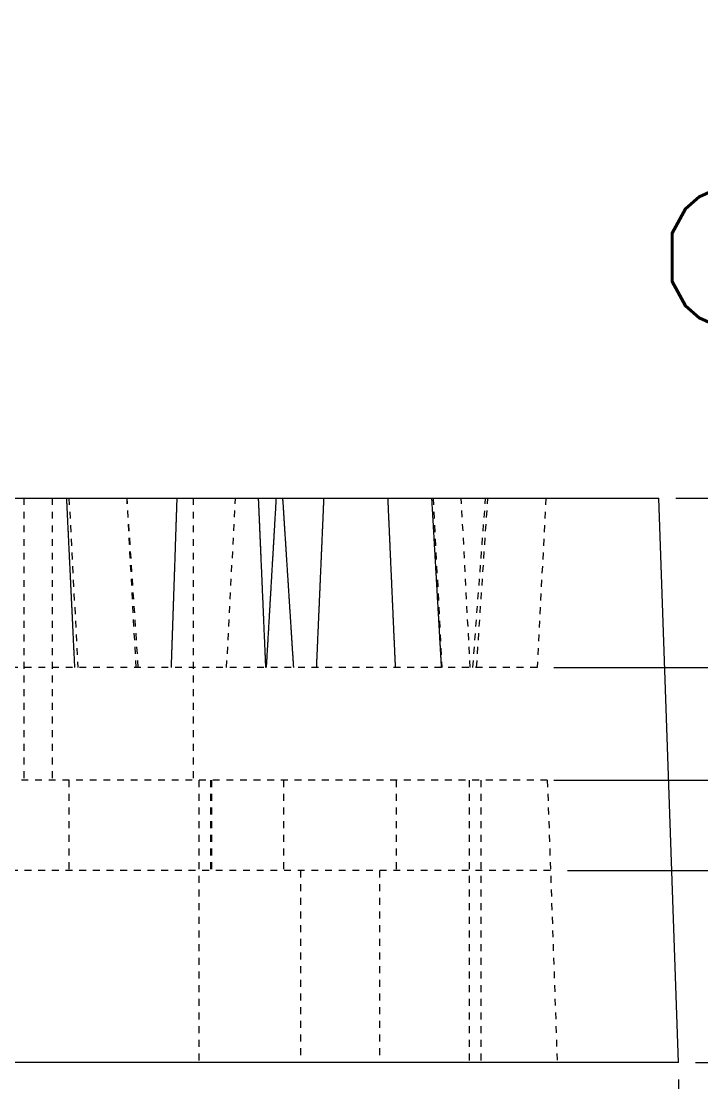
# Model space of a CAD drawing. Extents: x -268 to 907, y 393 to 1224.
# Drawn here: x 50 to 62.05, y 1044.27 to 1063.08 of the extents above; entities that cross this region are included whole.
import ezdxf

# ---------------------------------------------------------------- set-up
doc = ezdxf.new("R2010")
doc.units = 0
doc.header["$LTSCALE"] = 1.21
doc.header["$MEASUREMENT"] = 0
doc.linetypes.add('HIDDEN', pattern=[0.2, 0.1, -0.1])
doc.layers.get('0').update_dxf_attribs({"linetype": 'CONTINUOUS'})
doc.layers.get('DEFPOINTS').update_dxf_attribs({"linetype": 'CONTINUOUS'})
doc.layers.add('DEFAULT_2', color=8, linetype='HIDDEN')
doc.layers.add('DIM', color=82, linetype='CONTINUOUS')
doc.styles.get("Standard").update_dxf_attribs({"font": 'txt', "bigfont": 'gbcbig.shx'})
doc.styles.add('TXT', font='txt.shx', dxfattribs={"bigfont": 'gbcbig.shx'})
doc.dimstyles.get("Standard").update_dxf_attribs({"dimtxt": 0.18, "dimasz": 0.18, "dimexe": 0.18, "dimexo": 0.0625, "dimgap": 0.09, "dimtad": 0, "dimtih": 1, "dimtoh": 1, "dimdec": 4, "dimzin": 0, "dimdsep": 46, "dimtxsty": 'Standard', "dimcen": 0.09, "dimadec": 0, "dimazin": 0, "dimtfac": 1, "dimtdec": 4, "dimtofl": 0, "dimtmove": 0, "dimatfit": 3, "dimfxl": 0, "dimtolj": 1, "dimtzin": 0, "dimarcsym": 0})

# ---------------------------------------------------------------- blocks, each defined once
blk = doc.blocks.new('_CLOSEDBLANK')
at = {"color": 0, "linetype": 'ByBlock'}
for p, q in [((-1, 0.1667), (0, 0)), ((-1, 0.1667), (-1, -0.1667)), ((0, 0), (-1, -0.1667))]:
    blk.add_line(p, q, dxfattribs=at)
blk = doc.blocks.new('*U4')
at = {"layer": 'DIM', "color": 0, "style": 'TXT'}
blk.add_text('191.7', height=5, dxfattribs=at).set_placement((-7248.312, 5775.16))
blk = doc.blocks.new('*D3')
at = {"layer": 'DEFPOINTS', "color": 0}
for p in [(-7337.187, 5790.932), (-7145.488, 5790.932), (-7145.488, 5777.66)]:
    blk.add_point(p, dxfattribs=at)
at = {"layer": 'DIM', "color": 3}
for p, q in [((-7337.187, 5790.632), (-7337.187, 5777.36)), ((-7145.488, 5790.632), (-7145.488, 5777.36)), ((-7335.187, 5777.66), (-7248.972, 5777.66)), ((-7147.488, 5777.66), (-7230.985, 5777.66))]:
    blk.add_line(p, q, dxfattribs=at)
at = {"layer": 'DIM', "color": 0}
blk.add_blockref('*U4', (0, 0), dxfattribs=at)
at = {"layer": 'DIM', "color": 3, "xscale": 2, "yscale": 2, "zscale": 2, "rotation": 180}
blk.add_blockref('_CLOSEDBLANK', (-7337.187, 5777.66), dxfattribs=at)
at = {"layer": 'DIM', "color": 3, "xscale": 2, "yscale": 2, "zscale": 2}
blk.add_blockref('_CLOSEDBLANK', (-7145.488, 5777.66), dxfattribs=at)
blk = doc.blocks.new('*U8')
at = {"layer": 'DIM', "color": 0, "style": 'TXT'}
blk.add_text('3.4', height=5, rotation=90, dxfattribs=at).set_placement((-7137.282, 5776.272))
blk = doc.blocks.new('*D7')
at = {"layer": 'DEFPOINTS', "color": 0}
for p in [(-7147.757, 5794.332), (-7145.488, 5790.932), (-7139.782, 5790.932)]:
    blk.add_point(p, dxfattribs=at)
at = {"layer": 'DIM', "color": 3}
for p, q in [((-7139.782, 5796.332), (-7139.782, 5798.332)), ((-7147.457, 5794.332), (-7139.482, 5794.332)), ((-7145.188, 5790.932), (-7139.482, 5790.932)), ((-7139.782, 5788.932), (-7139.782, 5786.932))]:
    blk.add_line(p, q, dxfattribs=at)
at = {"layer": 'DIM', "color": 3, "xscale": 2, "yscale": 2, "zscale": 2}
for p, rotation in [((-7139.782, 5794.332), 270), ((-7139.782, 5790.932), 90)]:
    blk.add_blockref('_CLOSEDBLANK', p, dxfattribs=dict(at, rotation=rotation))
at = {"layer": 'DIM', "color": 0}
blk.add_blockref('*U8', (0, 0), dxfattribs=at)
blk = doc.blocks.new('*U10')
at = {"layer": 'DIM', "color": 0, "style": 'TXT'}
blk.add_text('5', height=5, rotation=90, dxfattribs=at).set_placement((-7129.554, 5779.946))
blk = doc.blocks.new('*D9')
at = {"layer": 'DEFPOINTS', "color": 0}
for p in [(-7147.813, 5795.932), (-7145.488, 5790.932), (-7132.054, 5790.932)]:
    blk.add_point(p, dxfattribs=at)
at = {"layer": 'DIM', "color": 3}
for p, q in [((-7132.054, 5797.932), (-7132.054, 5799.932)), ((-7147.513, 5795.932), (-7131.754, 5795.932)), ((-7145.188, 5790.932), (-7131.754, 5790.932)), ((-7132.054, 5788.932), (-7132.054, 5783.939))]:
    blk.add_line(p, q, dxfattribs=at)
at = {"layer": 'DIM', "color": 3, "xscale": 2, "yscale": 2, "zscale": 2}
for p, rotation in [((-7132.054, 5795.932), 270), ((-7132.054, 5790.932), 90)]:
    blk.add_blockref('_CLOSEDBLANK', p, dxfattribs=dict(at, rotation=rotation))
at = {"layer": 'DIM', "color": 0}
blk.add_blockref('*U10', (0, 0), dxfattribs=at)
blk = doc.blocks.new('*U12')
at = {"layer": 'DIM', "color": 0, "style": 'TXT'}
blk.add_text('2', height=5, rotation=90, dxfattribs=at).set_placement((-7140.601, 5803.052))
blk = doc.blocks.new('*D11')
at = {"layer": 'DEFPOINTS', "color": 0}
for p in [(-7147.995, 5797.932), (-7147.995, 5795.932), (-7143.101, 5795.932)]:
    blk.add_point(p, dxfattribs=at)
at = {"layer": 'DIM', "color": 3}
for p, q in [((-7143.101, 5799.932), (-7143.101, 5802.392)), ((-7147.695, 5797.932), (-7142.801, 5797.932)), ((-7147.695, 5795.932), (-7142.801, 5795.932)), ((-7143.101, 5793.932), (-7143.101, 5791.932))]:
    blk.add_line(p, q, dxfattribs=at)
at = {"layer": 'DIM', "color": 0}
blk.add_blockref('*U12', (0, 0), dxfattribs=at)
at = {"layer": 'DIM', "color": 3, "xscale": 2, "yscale": 2, "zscale": 2}
for p, rotation in [((-7143.101, 5797.932), 270), ((-7143.101, 5795.932), 90)]:
    blk.add_blockref('_CLOSEDBLANK', p, dxfattribs=dict(at, rotation=rotation))
blk = doc.blocks.new('*U14')
at = {"layer": 'DIM', "color": 0, "style": 'TXT'}
blk.add_text('3', height=5, rotation=90, dxfattribs=at).set_placement((-7131.563, 5805.592))
blk = doc.blocks.new('*D13')
at = {"layer": 'DEFPOINTS', "color": 0}
for p in [(-7145.837, 5800.932), (-7147.995, 5797.932), (-7134.063, 5797.932)]:
    blk.add_point(p, dxfattribs=at)
at = {"layer": 'DIM', "color": 3}
for p, q in [((-7134.063, 5802.932), (-7134.063, 5804.932)), ((-7145.537, 5800.932), (-7133.763, 5800.932)), ((-7147.695, 5797.932), (-7133.763, 5797.932)), ((-7134.063, 5795.932), (-7134.063, 5793.932))]:
    blk.add_line(p, q, dxfattribs=at)
at = {"layer": 'DIM', "color": 0}
blk.add_blockref('*U14', (0, 0), dxfattribs=at)
at = {"layer": 'DIM', "color": 3, "xscale": 2, "yscale": 2, "zscale": 2}
for p, rotation in [((-7134.063, 5800.932), 270), ((-7134.063, 5797.932), 90)]:
    blk.add_blockref('_CLOSEDBLANK', p, dxfattribs=dict(at, rotation=rotation))

msp = doc.modelspace()

# ---------------------------------------------------------------- linework, layer by layer
at = {"color": 7, "linetype": 'Continuous'}
for p, q in [((-129.70826, 1054.63089), (61.29199, 1054.63089)), ((61.64119, 1044.63105), (61.29199, 1054.63089)), ((61.64119, 1044.63105), (-130.05746, 1044.63105))]:
    msp.add_line(p, q, dxfattribs=at)
at = {"layer": 'DEFAULT_2', "color": 8, "linetype": 'HIDDEN'}
for p, q in [((50.04187, 1054.63089), (50.04187, 1049.63092)), ((50.54187, 1054.63089), (50.54187, 1049.63092)), ((50.84119, 1054.63089), (50.99842, 1051.63089)), ((52.06963, 1051.63089), (51.86993, 1054.63089)), ((52.03167, 1051.63089), (51.86993, 1054.63089)), ((53.04187, 1054.63089), (53.04187, 1049.63092)), ((53.63464, 1051.63089), (53.79187, 1054.63089)), ((57.29187, 1054.63089), (57.44909, 1051.63089)), ((57.94909, 1051.63089), (57.79187, 1054.63089)), ((57.99683, 1051.63089), (58.2236, 1054.63089)), ((58.06301, 1051.63089), (58.26271, 1054.63089)), ((59.29144, 1054.63089), (59.13422, 1051.63089)), ((59.13422, 1051.63089), (38.97375, 1051.63089)), ((59.31653, 1049.63092), (38.64119, 1049.63092)), ((50.84119, 1049.63092), (50.84119, 1048.03089)), ((53.14119, 1049.63092), (53.14119, 1044.63105)), ((53.3499, 1049.63092), (53.3499, 1048.03089)), ((53.3653, 1049.63092), (53.3653, 1048.03089)), ((54.64119, 1049.63092), (54.64119, 1048.03089)), ((56.64119, 1049.63092), (56.64119, 1048.03089)), ((57.93248, 1049.63092), (57.93244, 1044.63105)), ((58.14119, 1049.63092), (58.14119, 1044.63105)), ((59.31653, 1049.63092), (59.49113, 1044.63105)), ((59.37241, 1048.03089), (-127.78867, 1048.03089)), ((54.94119, 1048.03089), (54.94119, 1044.63105)), ((56.34118, 1048.03089), (56.34118, 1044.63105))]:
    msp.add_line(p, q, dxfattribs=at)
at = {"layer": 'DEFAULT_2', "color": 8}
for points in [[(50.9454, 1051.63, 0), (50.9447, 1051.65, 0), (50.9439, 1051.66, 0), (50.9432, 1051.68, 0), (50.9424, 1051.69, 0), (50.9417, 1051.71, 0), (50.9409, 1051.73, 0), (50.9402, 1051.74, 0), (50.9394, 1051.76, 0), (50.9387, 1051.77, 0), (50.9379, 1051.79, 0), (50.9372, 1051.8, 0), (50.9364, 1051.82, 0), (50.9357, 1051.84, 0), (50.9349, 1051.85, 0), (50.9342, 1051.87, 0), (50.9334, 1051.88, 0), (50.9327, 1051.9, 0), (50.9319, 1051.91, 0), (50.9312, 1051.93, 0), (50.9304, 1051.95, 0), (50.9297, 1051.96, 0), (50.9289, 1051.98, 0), (50.9282, 1051.99, 0), (50.9274, 1052.01, 0), (50.9267, 1052.02, 0), (50.9259, 1052.04, 0), (50.9252, 1052.05, 0), (50.9244, 1052.07, 0), (50.9237, 1052.09, 0), (50.9229, 1052.1, 0), (50.9222, 1052.12, 0), (50.9214, 1052.13, 0), (50.9207, 1052.15, 0), (50.9199, 1052.16, 0), (50.9192, 1052.18, 0), (50.9184, 1052.2, 0), (50.9177, 1052.21, 0), (50.9169, 1052.23, 0), (50.9162, 1052.24, 0), (50.9154, 1052.26, 0), (50.9147, 1052.27, 0), (50.9139, 1052.29, 0), (50.9132, 1052.31, 0), (50.9124, 1052.32, 0), (50.9116, 1052.34, 0), (50.9109, 1052.35, 0), (50.9101, 1052.37, 0), (50.9094, 1052.38, 0), (50.9086, 1052.4, 0), (50.9079, 1052.42, 0), (50.9071, 1052.43, 0), (50.9064, 1052.45, 0), (50.9056, 1052.46, 0), (50.9049, 1052.48, 0), (50.9041, 1052.49, 0), (50.9034, 1052.51, 0), (50.9026, 1052.53, 0), (50.9019, 1052.54, 0), (50.9011, 1052.56, 0), (50.9004, 1052.57, 0), (50.8996, 1052.59, 0), (50.8989, 1052.6, 0), (50.8981, 1052.62, 0), (50.8974, 1052.64, 0), (50.8966, 1052.65, 0), (50.8959, 1052.67, 0), (50.8951, 1052.68, 0), (50.8944, 1052.7, 0), (50.8936, 1052.71, 0), (50.8928, 1052.73, 0), (50.8921, 1052.75, 0), (50.8913, 1052.76, 0), (50.8906, 1052.78, 0), (50.8898, 1052.79, 0), (50.8891, 1052.81, 0), (50.8883, 1052.82, 0), (50.8876, 1052.84, 0), (50.8868, 1052.86, 0), (50.8861, 1052.87, 0), (50.8853, 1052.89, 0), (50.8846, 1052.9, 0), (50.8838, 1052.92, 0), (50.8831, 1052.93, 0), (50.8823, 1052.95, 0), (50.8816, 1052.97, 0), (50.8808, 1052.98, 0), (50.88, 1053, 0), (50.8793, 1053.01, 0), (50.8785, 1053.03, 0), (50.8778, 1053.04, 0), (50.877, 1053.06, 0), (50.8763, 1053.08, 0), (50.8755, 1053.09, 0), (50.8748, 1053.11, 0), (50.874, 1053.12, 0), (50.8733, 1053.14, 0), (50.8725, 1053.15, 0), (50.8717, 1053.17, 0), (50.871, 1053.19, 0), (50.8702, 1053.2, 0), (50.8695, 1053.22, 0), (50.8687, 1053.23, 0), (50.868, 1053.25, 0), (50.8672, 1053.26, 0), (50.8665, 1053.28, 0), (50.8657, 1053.3, 0), (50.865, 1053.31, 0), (50.8642, 1053.33, 0), (50.8634, 1053.34, 0), (50.8627, 1053.36, 0), (50.8619, 1053.37, 0), (50.8612, 1053.39, 0), (50.8604, 1053.41, 0), (50.8597, 1053.42, 0), (50.8589, 1053.44, 0), (50.8582, 1053.45, 0), (50.8574, 1053.47, 0), (50.8567, 1053.48, 0), (50.8559, 1053.5, 0), (50.8551, 1053.52, 0), (50.8544, 1053.53, 0), (50.8536, 1053.55, 0), (50.8529, 1053.56, 0), (50.8521, 1053.58, 0), (50.8514, 1053.59, 0), (50.8506, 1053.61, 0), (50.8499, 1053.63, 0), (50.8491, 1053.64, 0), (50.8483, 1053.66, 0), (50.8476, 1053.67, 0), (50.8468, 1053.69, 0), (50.8461, 1053.7, 0), (50.8453, 1053.72, 0), (50.8446, 1053.74, 0), (50.8438, 1053.75, 0), (50.843, 1053.77, 0), (50.8423, 1053.78, 0), (50.8415, 1053.8, 0), (50.8408, 1053.81, 0), (50.84, 1053.83, 0), (50.8393, 1053.85, 0), (50.8385, 1053.86, 0), (50.8377, 1053.88, 0), (50.837, 1053.89, 0), (50.8362, 1053.91, 0), (50.8355, 1053.92, 0), (50.8347, 1053.94, 0), (50.834, 1053.96, 0), (50.8332, 1053.97, 0), (50.8325, 1053.99, 0), (50.8317, 1054, 0), (50.8309, 1054.02, 0), (50.8302, 1054.03, 0), (50.8294, 1054.05, 0), (50.8287, 1054.07, 0), (50.8279, 1054.08, 0), (50.8272, 1054.1, 0), (50.8264, 1054.11, 0), (50.8256, 1054.13, 0), (50.8249, 1054.14, 0), (50.8241, 1054.16, 0), (50.8234, 1054.18, 0), (50.8226, 1054.19, 0), (50.8219, 1054.21, 0), (50.8211, 1054.22, 0), (50.8203, 1054.24, 0), (50.8196, 1054.25, 0), (50.8188, 1054.27, 0), (50.8181, 1054.29, 0), (50.8173, 1054.3, 0), (50.8165, 1054.32, 0), (50.8158, 1054.33, 0), (50.815, 1054.35, 0), (50.8143, 1054.36, 0), (50.8135, 1054.38, 0), (50.8128, 1054.4, 0), (50.812, 1054.41, 0), (50.8112, 1054.43, 0), (50.8105, 1054.44, 0), (50.8097, 1054.46, 0), (50.809, 1054.47, 0), (50.8082, 1054.49, 0), (50.8075, 1054.51, 0), (50.8067, 1054.52, 0), (50.8059, 1054.54, 0), (50.8052, 1054.55, 0), (50.8044, 1054.57, 0), (50.8037, 1054.58, 0), (50.8029, 1054.6, 0), (50.8022, 1054.62, 0), (50.8014, 1054.63, 0)], [(52.7523, 1054.63, 0), (52.7518, 1054.62, 0), (52.7513, 1054.6, 0), (52.7507, 1054.58, 0), (52.7502, 1054.57, 0), (52.7497, 1054.55, 0), (52.7492, 1054.54, 0), (52.7486, 1054.52, 0), (52.7481, 1054.51, 0), (52.7476, 1054.49, 0), (52.747, 1054.47, 0), (52.7465, 1054.46, 0), (52.746, 1054.44, 0), (52.7454, 1054.43, 0), (52.7449, 1054.41, 0), (52.7444, 1054.4, 0), (52.7438, 1054.38, 0), (52.7433, 1054.36, 0), (52.7428, 1054.35, 0), (52.7422, 1054.33, 0), (52.7417, 1054.32, 0), (52.7412, 1054.3, 0), (52.7407, 1054.29, 0), (52.7401, 1054.27, 0), (52.7396, 1054.25, 0), (52.7391, 1054.24, 0), (52.7385, 1054.22, 0), (52.738, 1054.21, 0), (52.7375, 1054.19, 0), (52.7369, 1054.18, 0), (52.7364, 1054.16, 0), (52.7359, 1054.14, 0), (52.7353, 1054.13, 0), (52.7348, 1054.11, 0), (52.7343, 1054.1, 0), (52.7337, 1054.08, 0), (52.7332, 1054.07, 0), (52.7327, 1054.05, 0), (52.7321, 1054.03, 0), (52.7316, 1054.02, 0), (52.7311, 1054, 0), (52.7306, 1053.99, 0), (52.73, 1053.97, 0), (52.7295, 1053.96, 0), (52.729, 1053.94, 0), (52.7284, 1053.92, 0), (52.7279, 1053.91, 0), (52.7274, 1053.89, 0), (52.7268, 1053.88, 0), (52.7263, 1053.86, 0), (52.7258, 1053.85, 0), (52.7252, 1053.83, 0), (52.7247, 1053.81, 0), (52.7242, 1053.8, 0), (52.7236, 1053.78, 0), (52.7231, 1053.77, 0), (52.7226, 1053.75, 0), (52.722, 1053.74, 0), (52.7215, 1053.72, 0), (52.721, 1053.7, 0), (52.7204, 1053.69, 0), (52.7199, 1053.67, 0), (52.7194, 1053.66, 0), (52.7188, 1053.64, 0), (52.7183, 1053.63, 0), (52.7178, 1053.61, 0), (52.7173, 1053.59, 0), (52.7167, 1053.58, 0), (52.7162, 1053.56, 0), (52.7157, 1053.55, 0), (52.7151, 1053.53, 0), (52.7146, 1053.52, 0), (52.7141, 1053.5, 0), (52.7135, 1053.48, 0), (52.713, 1053.47, 0), (52.7125, 1053.45, 0), (52.7119, 1053.44, 0), (52.7114, 1053.42, 0), (52.7109, 1053.41, 0), (52.7103, 1053.39, 0), (52.7098, 1053.37, 0), (52.7093, 1053.36, 0), (52.7087, 1053.34, 0), (52.7082, 1053.33, 0), (52.7077, 1053.31, 0), (52.7071, 1053.3, 0), (52.7066, 1053.28, 0), (52.7061, 1053.26, 0), (52.7055, 1053.25, 0), (52.705, 1053.23, 0), (52.7045, 1053.22, 0), (52.7039, 1053.2, 0), (52.7034, 1053.19, 0), (52.7029, 1053.17, 0), (52.7023, 1053.15, 0), (52.7018, 1053.14, 0), (52.7013, 1053.12, 0), (52.7007, 1053.11, 0), (52.7002, 1053.09, 0), (52.6997, 1053.08, 0), (52.6991, 1053.06, 0), (52.6986, 1053.04, 0), (52.6981, 1053.03, 0), (52.6975, 1053.01, 0), (52.697, 1053, 0), (52.6965, 1052.98, 0), (52.6959, 1052.97, 0), (52.6954, 1052.95, 0), (52.6949, 1052.93, 0), (52.6943, 1052.92, 0), (52.6938, 1052.9, 0), (52.6933, 1052.89, 0), (52.6927, 1052.87, 0), (52.6922, 1052.86, 0), (52.6917, 1052.84, 0), (52.6911, 1052.82, 0), (52.6906, 1052.81, 0), (52.6901, 1052.79, 0), (52.6895, 1052.78, 0), (52.689, 1052.76, 0), (52.6884, 1052.75, 0), (52.6879, 1052.73, 0), (52.6874, 1052.71, 0), (52.6868, 1052.7, 0), (52.6863, 1052.68, 0), (52.6858, 1052.67, 0), (52.6852, 1052.65, 0), (52.6847, 1052.64, 0), (52.6842, 1052.62, 0), (52.6836, 1052.6, 0), (52.6831, 1052.59, 0), (52.6826, 1052.57, 0), (52.682, 1052.56, 0), (52.6815, 1052.54, 0), (52.681, 1052.53, 0), (52.6804, 1052.51, 0), (52.6799, 1052.49, 0), (52.6794, 1052.48, 0), (52.6788, 1052.46, 0), (52.6783, 1052.45, 0), (52.6778, 1052.43, 0), (52.6772, 1052.42, 0), (52.6767, 1052.4, 0), (52.6761, 1052.38, 0), (52.6756, 1052.37, 0), (52.6751, 1052.35, 0), (52.6745, 1052.34, 0), (52.674, 1052.32, 0), (52.6735, 1052.31, 0), (52.6729, 1052.29, 0), (52.6724, 1052.27, 0), (52.6719, 1052.26, 0), (52.6713, 1052.24, 0), (52.6708, 1052.23, 0), (52.6703, 1052.21, 0), (52.6697, 1052.2, 0), (52.6692, 1052.18, 0), (52.6687, 1052.16, 0), (52.6681, 1052.15, 0), (52.6676, 1052.13, 0), (52.667, 1052.12, 0), (52.6665, 1052.1, 0), (52.666, 1052.09, 0), (52.6654, 1052.07, 0), (52.6649, 1052.05, 0), (52.6644, 1052.04, 0), (52.6638, 1052.02, 0), (52.6633, 1052.01, 0), (52.6628, 1051.99, 0), (52.6622, 1051.98, 0), (52.6617, 1051.96, 0), (52.6612, 1051.95, 0), (52.6606, 1051.93, 0), (52.6601, 1051.91, 0), (52.6596, 1051.9, 0), (52.659, 1051.88, 0), (52.6585, 1051.87, 0), (52.6579, 1051.85, 0), (52.6574, 1051.84, 0), (52.6569, 1051.82, 0), (52.6563, 1051.8, 0), (52.6558, 1051.79, 0), (52.6553, 1051.77, 0), (52.6547, 1051.76, 0), (52.6542, 1051.74, 0), (52.6537, 1051.73, 0), (52.6531, 1051.71, 0), (52.6526, 1051.69, 0), (52.6521, 1051.68, 0), (52.6515, 1051.66, 0), (52.651, 1051.65, 0), (52.6504, 1051.63, 0)], [(54.2435, 1053.63, 0), (54.2432, 1053.64, 0), (54.2429, 1053.65, 0), (54.2425, 1053.66, 0), (54.2422, 1053.66, 0), (54.2418, 1053.67, 0), (54.2415, 1053.68, 0), (54.2411, 1053.69, 0), (54.2408, 1053.7, 0), (54.2405, 1053.7, 0), (54.2401, 1053.71, 0), (54.2398, 1053.72, 0), (54.2394, 1053.73, 0), (54.2391, 1053.74, 0), (54.2388, 1053.74, 0), (54.2384, 1053.75, 0), (54.2381, 1053.76, 0), (54.2377, 1053.77, 0), (54.2374, 1053.77, 0), (54.2371, 1053.78, 0), (54.2367, 1053.79, 0), (54.2364, 1053.8, 0), (54.236, 1053.81, 0), (54.2357, 1053.81, 0), (54.2353, 1053.82, 0), (54.235, 1053.83, 0), (54.2347, 1053.84, 0), (54.2343, 1053.85, 0), (54.234, 1053.85, 0), (54.2336, 1053.86, 0), (54.2333, 1053.87, 0), (54.233, 1053.88, 0), (54.2326, 1053.88, 0), (54.2323, 1053.89, 0), (54.2319, 1053.9, 0), (54.2316, 1053.91, 0), (54.2312, 1053.92, 0), (54.2309, 1053.92, 0), (54.2306, 1053.93, 0), (54.2302, 1053.94, 0), (54.2299, 1053.95, 0), (54.2295, 1053.96, 0), (54.2292, 1053.96, 0), (54.2289, 1053.97, 0), (54.2285, 1053.98, 0), (54.2282, 1053.99, 0), (54.2278, 1053.99, 0), (54.2275, 1054, 0), (54.2272, 1054.01, 0), (54.2268, 1054.02, 0), (54.2265, 1054.03, 0), (54.2261, 1054.03, 0), (54.2258, 1054.04, 0), (54.2254, 1054.05, 0), (54.2251, 1054.06, 0), (54.2248, 1054.07, 0), (54.2244, 1054.07, 0), (54.2241, 1054.08, 0), (54.2237, 1054.09, 0), (54.2234, 1054.1, 0), (54.2231, 1054.1, 0), (54.2227, 1054.11, 0), (54.2224, 1054.12, 0), (54.222, 1054.13, 0), (54.2217, 1054.14, 0), (54.2214, 1054.14, 0), (54.221, 1054.15, 0), (54.2207, 1054.16, 0), (54.2203, 1054.17, 0), (54.22, 1054.18, 0), (54.2196, 1054.18, 0), (54.2193, 1054.19, 0), (54.219, 1054.2, 0), (54.2186, 1054.21, 0), (54.2183, 1054.21, 0), (54.2179, 1054.22, 0), (54.2176, 1054.23, 0), (54.2173, 1054.24, 0), (54.2169, 1054.25, 0), (54.2166, 1054.25, 0), (54.2162, 1054.26, 0), (54.2159, 1054.27, 0), (54.2156, 1054.28, 0), (54.2152, 1054.29, 0), (54.2149, 1054.29, 0), (54.2145, 1054.3, 0), (54.2142, 1054.31, 0), (54.2138, 1054.32, 0), (54.2135, 1054.32, 0), (54.2132, 1054.33, 0), (54.2128, 1054.34, 0), (54.2125, 1054.35, 0), (54.2121, 1054.36, 0), (54.2118, 1054.36, 0), (54.2115, 1054.37, 0), (54.2111, 1054.38, 0), (54.2108, 1054.39, 0), (54.2104, 1054.4, 0), (54.2101, 1054.4, 0), (54.2097, 1054.41, 0), (54.2094, 1054.42, 0), (54.2091, 1054.43, 0), (54.2087, 1054.43, 0), (54.2084, 1054.44, 0), (54.208, 1054.45, 0), (54.2077, 1054.46, 0), (54.2074, 1054.47, 0), (54.207, 1054.47, 0), (54.2067, 1054.48, 0), (54.2063, 1054.49, 0), (54.206, 1054.5, 0), (54.2057, 1054.51, 0), (54.2053, 1054.51, 0), (54.205, 1054.52, 0), (54.2046, 1054.53, 0), (54.2043, 1054.54, 0), (54.2039, 1054.54, 0), (54.2036, 1054.55, 0), (54.2033, 1054.56, 0), (54.2029, 1054.57, 0), (54.2026, 1054.58, 0), (54.2022, 1054.58, 0), (54.2019, 1054.59, 0), (54.2016, 1054.6, 0), (54.2012, 1054.61, 0), (54.2009, 1054.62, 0), (54.2005, 1054.62, 0), (54.2002, 1054.63, 0)], [(54.3295, 1051.63, 0), (54.3288, 1051.65, 0), (54.3281, 1051.66, 0), (54.3275, 1051.68, 0), (54.3268, 1051.69, 0), (54.3261, 1051.71, 0), (54.3254, 1051.73, 0), (54.3248, 1051.74, 0), (54.3241, 1051.76, 0), (54.3234, 1051.77, 0), (54.3228, 1051.79, 0), (54.3221, 1051.8, 0), (54.3214, 1051.82, 0), (54.3207, 1051.84, 0), (54.3201, 1051.85, 0), (54.3194, 1051.87, 0), (54.3187, 1051.88, 0), (54.3181, 1051.9, 0), (54.3174, 1051.91, 0), (54.3167, 1051.93, 0), (54.3161, 1051.95, 0), (54.3154, 1051.96, 0), (54.3147, 1051.98, 0), (54.314, 1051.99, 0), (54.3134, 1052.01, 0), (54.3127, 1052.02, 0), (54.312, 1052.04, 0), (54.3114, 1052.05, 0), (54.3107, 1052.07, 0), (54.31, 1052.09, 0), (54.3093, 1052.1, 0), (54.3087, 1052.12, 0), (54.308, 1052.13, 0), (54.3073, 1052.15, 0), (54.3067, 1052.16, 0), (54.306, 1052.18, 0), (54.3053, 1052.2, 0), (54.3046, 1052.21, 0), (54.304, 1052.23, 0), (54.3033, 1052.24, 0), (54.3026, 1052.26, 0), (54.302, 1052.27, 0), (54.3013, 1052.29, 0), (54.3006, 1052.31, 0), (54.2999, 1052.32, 0), (54.2993, 1052.34, 0), (54.2986, 1052.35, 0), (54.2979, 1052.37, 0), (54.2973, 1052.38, 0), (54.2966, 1052.4, 0), (54.2959, 1052.42, 0), (54.2952, 1052.43, 0), (54.2946, 1052.45, 0), (54.2939, 1052.46, 0), (54.2932, 1052.48, 0), (54.2925, 1052.49, 0), (54.2919, 1052.51, 0), (54.2912, 1052.53, 0), (54.2905, 1052.54, 0), (54.2899, 1052.56, 0), (54.2892, 1052.57, 0), (54.2885, 1052.59, 0), (54.2878, 1052.6, 0), (54.2872, 1052.62, 0), (54.2865, 1052.64, 0), (54.2858, 1052.65, 0), (54.2851, 1052.67, 0), (54.2845, 1052.68, 0), (54.2838, 1052.7, 0), (54.2831, 1052.71, 0), (54.2824, 1052.73, 0), (54.2818, 1052.75, 0), (54.2811, 1052.76, 0), (54.2804, 1052.78, 0), (54.2797, 1052.79, 0), (54.2791, 1052.81, 0), (54.2784, 1052.82, 0), (54.2777, 1052.84, 0), (54.277, 1052.86, 0), (54.2764, 1052.87, 0), (54.2757, 1052.89, 0), (54.275, 1052.9, 0), (54.2743, 1052.92, 0), (54.2737, 1052.93, 0), (54.273, 1052.95, 0), (54.2723, 1052.97, 0), (54.2716, 1052.98, 0), (54.271, 1053, 0), (54.2703, 1053.01, 0), (54.2696, 1053.03, 0), (54.2689, 1053.04, 0), (54.2683, 1053.06, 0), (54.2676, 1053.08, 0), (54.2669, 1053.09, 0), (54.2662, 1053.11, 0), (54.2656, 1053.12, 0), (54.2649, 1053.14, 0), (54.2642, 1053.15, 0), (54.2635, 1053.17, 0), (54.2629, 1053.19, 0), (54.2622, 1053.2, 0), (54.2615, 1053.22, 0), (54.2608, 1053.23, 0), (54.2601, 1053.25, 0), (54.2595, 1053.26, 0), (54.2588, 1053.28, 0), (54.2581, 1053.3, 0), (54.2574, 1053.31, 0), (54.2568, 1053.33, 0), (54.2561, 1053.34, 0), (54.2554, 1053.36, 0), (54.2547, 1053.37, 0), (54.254, 1053.39, 0), (54.2534, 1053.41, 0), (54.2527, 1053.42, 0), (54.252, 1053.44, 0), (54.2513, 1053.45, 0), (54.2506, 1053.47, 0), (54.25, 1053.48, 0), (54.2493, 1053.5, 0), (54.2486, 1053.52, 0), (54.2479, 1053.53, 0), (54.2472, 1053.55, 0), (54.2466, 1053.56, 0), (54.2459, 1053.58, 0), (54.2452, 1053.59, 0), (54.2445, 1053.61, 0), (54.2439, 1053.63, 0), (54.2432, 1053.64, 0), (54.2425, 1053.66, 0), (54.2418, 1053.67, 0), (54.2411, 1053.69, 0), (54.2405, 1053.7, 0), (54.2398, 1053.72, 0), (54.2391, 1053.74, 0), (54.2384, 1053.75, 0), (54.2377, 1053.77, 0), (54.237, 1053.78, 0), (54.2364, 1053.8, 0), (54.2357, 1053.81, 0), (54.235, 1053.83, 0), (54.2343, 1053.85, 0), (54.2336, 1053.86, 0), (54.233, 1053.88, 0), (54.2323, 1053.89, 0), (54.2316, 1053.91, 0), (54.2309, 1053.92, 0), (54.2302, 1053.94, 0), (54.2296, 1053.96, 0), (54.2289, 1053.97, 0), (54.2282, 1053.99, 0), (54.2275, 1054, 0), (54.2268, 1054.02, 0), (54.2261, 1054.03, 0), (54.2255, 1054.05, 0), (54.2248, 1054.07, 0), (54.2241, 1054.08, 0), (54.2234, 1054.1, 0), (54.2227, 1054.11, 0), (54.222, 1054.13, 0), (54.2214, 1054.14, 0), (54.2207, 1054.16, 0), (54.22, 1054.18, 0), (54.2193, 1054.19, 0), (54.2186, 1054.21, 0), (54.218, 1054.22, 0), (54.2173, 1054.24, 0), (54.2166, 1054.25, 0), (54.2159, 1054.27, 0), (54.2152, 1054.29, 0), (54.2145, 1054.3, 0), (54.2139, 1054.32, 0), (54.2132, 1054.33, 0), (54.2125, 1054.35, 0), (54.2118, 1054.36, 0), (54.2111, 1054.38, 0), (54.2104, 1054.4, 0), (54.2098, 1054.41, 0), (54.2091, 1054.43, 0), (54.2084, 1054.44, 0), (54.2077, 1054.46, 0), (54.207, 1054.47, 0), (54.2063, 1054.49, 0), (54.2057, 1054.51, 0), (54.205, 1054.52, 0), (54.2043, 1054.54, 0), (54.2036, 1054.55, 0), (54.2029, 1054.57, 0), (54.2022, 1054.58, 0), (54.2016, 1054.6, 0), (54.2009, 1054.62, 0), (54.2002, 1054.63, 0)], [(54.3411, 1051.63, 0), (54.342, 1051.65, 0), (54.3429, 1051.66, 0), (54.3438, 1051.68, 0), (54.3447, 1051.69, 0), (54.3457, 1051.71, 0), (54.3466, 1051.73, 0), (54.3475, 1051.74, 0), (54.3484, 1051.76, 0), (54.3493, 1051.77, 0), (54.3502, 1051.79, 0), (54.3512, 1051.8, 0), (54.3521, 1051.82, 0), (54.353, 1051.84, 0), (54.3539, 1051.85, 0), (54.3548, 1051.87, 0), (54.3557, 1051.88, 0), (54.3566, 1051.9, 0), (54.3576, 1051.91, 0), (54.3585, 1051.93, 0), (54.3594, 1051.95, 0), (54.3603, 1051.96, 0), (54.3612, 1051.98, 0), (54.3621, 1051.99, 0), (54.3631, 1052.01, 0), (54.364, 1052.02, 0), (54.3649, 1052.04, 0), (54.3658, 1052.05, 0), (54.3667, 1052.07, 0), (54.3676, 1052.09, 0), (54.3685, 1052.1, 0), (54.3695, 1052.12, 0), (54.3704, 1052.13, 0), (54.3713, 1052.15, 0), (54.3722, 1052.16, 0), (54.3731, 1052.18, 0), (54.374, 1052.2, 0), (54.375, 1052.21, 0), (54.3759, 1052.23, 0), (54.3768, 1052.24, 0), (54.3777, 1052.26, 0), (54.3786, 1052.27, 0), (54.3795, 1052.29, 0), (54.3804, 1052.31, 0), (54.3814, 1052.32, 0), (54.3823, 1052.34, 0), (54.3832, 1052.35, 0), (54.3841, 1052.37, 0), (54.385, 1052.38, 0), (54.3859, 1052.4, 0), (54.3869, 1052.42, 0), (54.3878, 1052.43, 0), (54.3887, 1052.45, 0), (54.3896, 1052.46, 0), (54.3905, 1052.48, 0), (54.3914, 1052.49, 0), (54.3924, 1052.51, 0), (54.3933, 1052.53, 0), (54.3942, 1052.54, 0), (54.3951, 1052.56, 0), (54.396, 1052.57, 0), (54.3969, 1052.59, 0), (54.3979, 1052.6, 0), (54.3988, 1052.62, 0), (54.3997, 1052.64, 0), (54.4006, 1052.65, 0), (54.4015, 1052.67, 0), (54.4024, 1052.68, 0), (54.4034, 1052.7, 0), (54.4043, 1052.71, 0), (54.4052, 1052.73, 0), (54.4061, 1052.75, 0), (54.407, 1052.76, 0), (54.4079, 1052.78, 0), (54.4089, 1052.79, 0), (54.4098, 1052.81, 0), (54.4107, 1052.82, 0), (54.4116, 1052.84, 0), (54.4125, 1052.86, 0), (54.4134, 1052.87, 0), (54.4144, 1052.89, 0), (54.4153, 1052.9, 0), (54.4162, 1052.92, 0), (54.4171, 1052.93, 0), (54.418, 1052.95, 0), (54.4189, 1052.97, 0), (54.4199, 1052.98, 0), (54.4208, 1053, 0), (54.4217, 1053.01, 0), (54.4226, 1053.03, 0), (54.4235, 1053.04, 0), (54.4244, 1053.06, 0), (54.4254, 1053.08, 0), (54.4263, 1053.09, 0), (54.4272, 1053.11, 0), (54.4281, 1053.12, 0), (54.429, 1053.14, 0), (54.4299, 1053.15, 0), (54.4309, 1053.17, 0), (54.4318, 1053.19, 0), (54.4327, 1053.2, 0), (54.4336, 1053.22, 0), (54.4345, 1053.23, 0), (54.4355, 1053.25, 0), (54.4364, 1053.26, 0), (54.4373, 1053.28, 0), (54.4382, 1053.3, 0), (54.4391, 1053.31, 0), (54.44, 1053.33, 0), (54.441, 1053.34, 0), (54.4419, 1053.36, 0), (54.4428, 1053.37, 0), (54.4437, 1053.39, 0), (54.4446, 1053.41, 0), (54.4456, 1053.42, 0), (54.4465, 1053.44, 0), (54.4474, 1053.45, 0), (54.4483, 1053.47, 0), (54.4492, 1053.48, 0), (54.4501, 1053.5, 0), (54.4511, 1053.52, 0), (54.452, 1053.53, 0), (54.4529, 1053.55, 0), (54.4538, 1053.56, 0), (54.4547, 1053.58, 0), (54.4557, 1053.59, 0), (54.4566, 1053.61, 0), (54.4575, 1053.63, 0), (54.4584, 1053.64, 0), (54.4593, 1053.66, 0), (54.4603, 1053.67, 0), (54.4612, 1053.69, 0), (54.4621, 1053.7, 0), (54.463, 1053.72, 0), (54.4639, 1053.74, 0), (54.4648, 1053.75, 0), (54.4658, 1053.77, 0), (54.4667, 1053.78, 0), (54.4676, 1053.8, 0), (54.4685, 1053.81, 0), (54.4694, 1053.83, 0), (54.4704, 1053.85, 0), (54.4713, 1053.86, 0), (54.4722, 1053.88, 0), (54.4731, 1053.89, 0), (54.474, 1053.91, 0), (54.475, 1053.92, 0), (54.4759, 1053.94, 0), (54.4768, 1053.96, 0), (54.4777, 1053.97, 0), (54.4786, 1053.99, 0), (54.4796, 1054, 0), (54.4805, 1054.02, 0), (54.4814, 1054.03, 0), (54.4823, 1054.05, 0), (54.4832, 1054.07, 0), (54.4842, 1054.08, 0), (54.4851, 1054.1, 0), (54.486, 1054.11, 0), (54.4869, 1054.13, 0), (54.4878, 1054.14, 0), (54.4888, 1054.16, 0), (54.4897, 1054.18, 0), (54.4906, 1054.19, 0), (54.4915, 1054.21, 0), (54.4924, 1054.22, 0), (54.4934, 1054.24, 0), (54.4943, 1054.25, 0), (54.4952, 1054.27, 0), (54.4961, 1054.29, 0), (54.497, 1054.3, 0), (54.498, 1054.32, 0), (54.4989, 1054.33, 0), (54.4998, 1054.35, 0), (54.5007, 1054.36, 0), (54.5016, 1054.38, 0), (54.5026, 1054.4, 0), (54.5035, 1054.41, 0), (54.5044, 1054.43, 0), (54.5053, 1054.44, 0), (54.5062, 1054.46, 0), (54.5072, 1054.47, 0), (54.5081, 1054.49, 0), (54.509, 1054.51, 0), (54.5099, 1054.52, 0), (54.5108, 1054.54, 0), (54.5118, 1054.55, 0), (54.5127, 1054.57, 0), (54.5136, 1054.58, 0), (54.5145, 1054.6, 0), (54.5154, 1054.62, 0), (54.5164, 1054.63, 0)], [(54.6253, 1054.63, 0), (54.6263, 1054.62, 0), (54.6273, 1054.6, 0), (54.6283, 1054.58, 0), (54.6293, 1054.57, 0), (54.6303, 1054.55, 0), (54.6313, 1054.54, 0), (54.6324, 1054.52, 0), (54.6334, 1054.51, 0), (54.6344, 1054.49, 0), (54.6354, 1054.47, 0), (54.6364, 1054.46, 0), (54.6374, 1054.44, 0), (54.6384, 1054.43, 0), (54.6394, 1054.41, 0), (54.6404, 1054.4, 0), (54.6414, 1054.38, 0), (54.6425, 1054.36, 0), (54.6435, 1054.35, 0), (54.6445, 1054.33, 0), (54.6455, 1054.32, 0), (54.6465, 1054.3, 0), (54.6475, 1054.29, 0), (54.6485, 1054.27, 0), (54.6495, 1054.25, 0), (54.6505, 1054.24, 0), (54.6516, 1054.22, 0), (54.6526, 1054.21, 0), (54.6536, 1054.19, 0), (54.6546, 1054.18, 0), (54.6556, 1054.16, 0), (54.6566, 1054.14, 0), (54.6576, 1054.13, 0), (54.6586, 1054.11, 0), (54.6596, 1054.1, 0), (54.6606, 1054.08, 0), (54.6617, 1054.07, 0), (54.6627, 1054.05, 0), (54.6637, 1054.03, 0), (54.6647, 1054.02, 0), (54.6657, 1054, 0), (54.6667, 1053.99, 0), (54.6677, 1053.97, 0), (54.6687, 1053.96, 0), (54.6697, 1053.94, 0), (54.6707, 1053.92, 0), (54.6718, 1053.91, 0), (54.6728, 1053.89, 0), (54.6738, 1053.88, 0), (54.6748, 1053.86, 0), (54.6758, 1053.85, 0), (54.6768, 1053.83, 0), (54.6778, 1053.81, 0), (54.6788, 1053.8, 0), (54.6798, 1053.78, 0), (54.6808, 1053.77, 0), (54.6819, 1053.75, 0), (54.6829, 1053.74, 0), (54.6839, 1053.72, 0), (54.6849, 1053.7, 0), (54.6859, 1053.69, 0), (54.6869, 1053.67, 0), (54.6879, 1053.66, 0), (54.6889, 1053.64, 0), (54.6899, 1053.63, 0), (54.6909, 1053.61, 0), (54.6919, 1053.59, 0), (54.693, 1053.58, 0), (54.694, 1053.56, 0), (54.695, 1053.55, 0), (54.696, 1053.53, 0), (54.697, 1053.52, 0), (54.698, 1053.5, 0), (54.699, 1053.48, 0), (54.7, 1053.47, 0), (54.701, 1053.45, 0), (54.702, 1053.44, 0), (54.703, 1053.42, 0), (54.7041, 1053.41, 0), (54.7051, 1053.39, 0), (54.7061, 1053.37, 0), (54.7071, 1053.36, 0), (54.7081, 1053.34, 0), (54.7091, 1053.33, 0), (54.7101, 1053.31, 0), (54.7111, 1053.3, 0), (54.7121, 1053.28, 0), (54.7131, 1053.26, 0), (54.7141, 1053.25, 0), (54.7152, 1053.23, 0), (54.7162, 1053.22, 0), (54.7172, 1053.2, 0), (54.7182, 1053.19, 0), (54.7192, 1053.17, 0), (54.7202, 1053.15, 0), (54.7212, 1053.14, 0), (54.7222, 1053.12, 0), (54.7232, 1053.11, 0), (54.7242, 1053.09, 0), (54.7252, 1053.08, 0), (54.7262, 1053.06, 0), (54.7273, 1053.04, 0), (54.7283, 1053.03, 0), (54.7293, 1053.01, 0), (54.7303, 1053, 0), (54.7313, 1052.98, 0), (54.7323, 1052.97, 0), (54.7333, 1052.95, 0), (54.7343, 1052.93, 0), (54.7353, 1052.92, 0), (54.7363, 1052.9, 0), (54.7373, 1052.89, 0), (54.7383, 1052.87, 0), (54.7393, 1052.86, 0), (54.7404, 1052.84, 0), (54.7414, 1052.82, 0), (54.7424, 1052.81, 0), (54.7434, 1052.79, 0), (54.7444, 1052.78, 0), (54.7454, 1052.76, 0), (54.7464, 1052.75, 0), (54.7474, 1052.73, 0), (54.7484, 1052.71, 0), (54.7494, 1052.7, 0), (54.7504, 1052.68, 0), (54.7514, 1052.67, 0), (54.7524, 1052.65, 0), (54.7534, 1052.64, 0), (54.7545, 1052.62, 0), (54.7555, 1052.6, 0), (54.7565, 1052.59, 0), (54.7575, 1052.57, 0), (54.7585, 1052.56, 0), (54.7595, 1052.54, 0), (54.7605, 1052.53, 0), (54.7615, 1052.51, 0), (54.7625, 1052.49, 0), (54.7635, 1052.48, 0), (54.7645, 1052.46, 0), (54.7655, 1052.45, 0), (54.7665, 1052.43, 0), (54.7675, 1052.42, 0), (54.7686, 1052.4, 0), (54.7696, 1052.38, 0), (54.7706, 1052.37, 0), (54.7716, 1052.35, 0), (54.7726, 1052.34, 0), (54.7736, 1052.32, 0), (54.7746, 1052.31, 0), (54.7756, 1052.29, 0), (54.7766, 1052.27, 0), (54.7776, 1052.26, 0), (54.7786, 1052.24, 0), (54.7796, 1052.23, 0), (54.7806, 1052.21, 0), (54.7816, 1052.2, 0), (54.7826, 1052.18, 0), (54.7836, 1052.16, 0), (54.7847, 1052.15, 0), (54.7857, 1052.13, 0), (54.7867, 1052.12, 0), (54.7877, 1052.1, 0), (54.7887, 1052.09, 0), (54.7897, 1052.07, 0), (54.7907, 1052.05, 0), (54.7917, 1052.04, 0), (54.7927, 1052.02, 0), (54.7937, 1052.01, 0), (54.7947, 1051.99, 0), (54.7957, 1051.98, 0), (54.7967, 1051.96, 0), (54.7977, 1051.95, 0), (54.7987, 1051.93, 0), (54.7997, 1051.91, 0), (54.8008, 1051.9, 0), (54.8018, 1051.88, 0), (54.8028, 1051.87, 0), (54.8038, 1051.85, 0), (54.8048, 1051.84, 0), (54.8058, 1051.82, 0), (54.8068, 1051.8, 0), (54.8078, 1051.79, 0), (54.8088, 1051.77, 0), (54.8098, 1051.76, 0), (54.8108, 1051.74, 0), (54.8118, 1051.73, 0), (54.8128, 1051.71, 0), (54.8138, 1051.69, 0), (54.8148, 1051.68, 0), (54.8158, 1051.66, 0), (54.8169, 1051.65, 0), (54.8179, 1051.63, 0)], [(55.2293, 1051.63, 0), (55.23, 1051.65, 0), (55.2307, 1051.66, 0), (55.2314, 1051.68, 0), (55.2321, 1051.69, 0), (55.2328, 1051.71, 0), (55.2335, 1051.73, 0), (55.2341, 1051.74, 0), (55.2348, 1051.76, 0), (55.2355, 1051.77, 0), (55.2362, 1051.79, 0), (55.2369, 1051.8, 0), (55.2376, 1051.82, 0), (55.2383, 1051.84, 0), (55.2389, 1051.85, 0), (55.2396, 1051.87, 0), (55.2403, 1051.88, 0), (55.241, 1051.9, 0), (55.2417, 1051.91, 0), (55.2424, 1051.93, 0), (55.2431, 1051.95, 0), (55.2437, 1051.96, 0), (55.2444, 1051.98, 0), (55.2451, 1051.99, 0), (55.2458, 1052.01, 0), (55.2465, 1052.02, 0), (55.2472, 1052.04, 0), (55.2478, 1052.05, 0), (55.2485, 1052.07, 0), (55.2492, 1052.09, 0), (55.2499, 1052.1, 0), (55.2506, 1052.12, 0), (55.2513, 1052.13, 0), (55.252, 1052.15, 0), (55.2526, 1052.16, 0), (55.2533, 1052.18, 0), (55.254, 1052.2, 0), (55.2547, 1052.21, 0), (55.2554, 1052.23, 0), (55.2561, 1052.24, 0), (55.2567, 1052.26, 0), (55.2574, 1052.27, 0), (55.2581, 1052.29, 0), (55.2588, 1052.31, 0), (55.2595, 1052.32, 0), (55.2602, 1052.34, 0), (55.2609, 1052.35, 0), (55.2615, 1052.37, 0), (55.2622, 1052.38, 0), (55.2629, 1052.4, 0), (55.2636, 1052.42, 0), (55.2643, 1052.43, 0), (55.265, 1052.45, 0), (55.2656, 1052.46, 0), (55.2663, 1052.48, 0), (55.267, 1052.49, 0), (55.2677, 1052.51, 0), (55.2684, 1052.53, 0), (55.2691, 1052.54, 0), (55.2698, 1052.56, 0), (55.2704, 1052.57, 0), (55.2711, 1052.59, 0), (55.2718, 1052.6, 0), (55.2725, 1052.62, 0), (55.2732, 1052.64, 0), (55.2739, 1052.65, 0), (55.2745, 1052.67, 0), (55.2752, 1052.68, 0), (55.2759, 1052.7, 0), (55.2766, 1052.71, 0), (55.2773, 1052.73, 0), (55.278, 1052.75, 0), (55.2786, 1052.76, 0), (55.2793, 1052.78, 0), (55.28, 1052.79, 0), (55.2807, 1052.81, 0), (55.2814, 1052.82, 0), (55.2821, 1052.84, 0), (55.2827, 1052.86, 0), (55.2834, 1052.87, 0), (55.2841, 1052.89, 0), (55.2848, 1052.9, 0), (55.2855, 1052.92, 0), (55.2862, 1052.93, 0), (55.2868, 1052.95, 0), (55.2875, 1052.97, 0), (55.2882, 1052.98, 0), (55.2889, 1053, 0), (55.2896, 1053.01, 0), (55.2903, 1053.03, 0), (55.2909, 1053.04, 0), (55.2916, 1053.06, 0), (55.2923, 1053.08, 0), (55.293, 1053.09, 0), (55.2937, 1053.11, 0), (55.2944, 1053.12, 0), (55.295, 1053.14, 0), (55.2957, 1053.15, 0), (55.2964, 1053.17, 0), (55.2971, 1053.19, 0), (55.2978, 1053.2, 0), (55.2984, 1053.22, 0), (55.2991, 1053.23, 0), (55.2998, 1053.25, 0), (55.3005, 1053.26, 0), (55.3012, 1053.28, 0), (55.3019, 1053.3, 0), (55.3025, 1053.31, 0), (55.3032, 1053.33, 0), (55.3039, 1053.34, 0), (55.3046, 1053.36, 0), (55.3053, 1053.37, 0), (55.306, 1053.39, 0), (55.3066, 1053.41, 0), (55.3073, 1053.42, 0), (55.308, 1053.44, 0), (55.3087, 1053.45, 0), (55.3094, 1053.47, 0), (55.31, 1053.48, 0), (55.3107, 1053.5, 0), (55.3114, 1053.52, 0), (55.3121, 1053.53, 0), (55.3128, 1053.55, 0), (55.3135, 1053.56, 0), (55.3141, 1053.58, 0), (55.3148, 1053.59, 0), (55.3155, 1053.61, 0), (55.3162, 1053.63, 0), (55.3169, 1053.64, 0), (55.3175, 1053.66, 0), (55.3182, 1053.67, 0), (55.3189, 1053.69, 0), (55.3196, 1053.7, 0), (55.3203, 1053.72, 0), (55.321, 1053.74, 0), (55.3216, 1053.75, 0), (55.3223, 1053.77, 0), (55.323, 1053.78, 0), (55.3237, 1053.8, 0), (55.3244, 1053.81, 0), (55.325, 1053.83, 0), (55.3257, 1053.85, 0), (55.3264, 1053.86, 0), (55.3271, 1053.88, 0), (55.3278, 1053.89, 0), (55.3284, 1053.91, 0), (55.3291, 1053.92, 0), (55.3298, 1053.94, 0), (55.3305, 1053.96, 0), (55.3312, 1053.97, 0), (55.3318, 1053.99, 0), (55.3325, 1054, 0), (55.3332, 1054.02, 0), (55.3339, 1054.03, 0), (55.3346, 1054.05, 0), (55.3353, 1054.07, 0), (55.3359, 1054.08, 0), (55.3366, 1054.1, 0), (55.3373, 1054.11, 0), (55.338, 1054.13, 0), (55.3387, 1054.14, 0), (55.3393, 1054.16, 0), (55.34, 1054.18, 0), (55.3407, 1054.19, 0), (55.3414, 1054.21, 0), (55.3421, 1054.22, 0), (55.3427, 1054.24, 0), (55.3434, 1054.25, 0), (55.3441, 1054.27, 0), (55.3448, 1054.29, 0), (55.3455, 1054.3, 0), (55.3461, 1054.32, 0), (55.3468, 1054.33, 0), (55.3475, 1054.35, 0), (55.3482, 1054.36, 0), (55.3489, 1054.38, 0), (55.3495, 1054.4, 0), (55.3502, 1054.41, 0), (55.3509, 1054.43, 0), (55.3516, 1054.44, 0), (55.3523, 1054.46, 0), (55.3529, 1054.47, 0), (55.3536, 1054.49, 0), (55.3543, 1054.51, 0), (55.355, 1054.52, 0), (55.3557, 1054.54, 0), (55.3563, 1054.55, 0), (55.357, 1054.57, 0), (55.3577, 1054.58, 0), (55.3584, 1054.6, 0), (55.3591, 1054.62, 0), (55.3597, 1054.63, 0)], [(56.6273, 1051.63, 0), (56.6266, 1051.65, 0), (56.6259, 1051.66, 0), (56.6252, 1051.68, 0), (56.6245, 1051.69, 0), (56.6238, 1051.71, 0), (56.6231, 1051.73, 0), (56.6224, 1051.74, 0), (56.6217, 1051.76, 0), (56.621, 1051.77, 0), (56.6203, 1051.79, 0), (56.6196, 1051.8, 0), (56.6189, 1051.82, 0), (56.6182, 1051.84, 0), (56.6175, 1051.85, 0), (56.6168, 1051.87, 0), (56.6161, 1051.88, 0), (56.6154, 1051.9, 0), (56.6147, 1051.91, 0), (56.614, 1051.93, 0), (56.6133, 1051.95, 0), (56.6126, 1051.96, 0), (56.6119, 1051.98, 0), (56.6112, 1051.99, 0), (56.6104, 1052.01, 0), (56.6097, 1052.02, 0), (56.609, 1052.04, 0), (56.6083, 1052.05, 0), (56.6076, 1052.07, 0), (56.6069, 1052.09, 0), (56.6062, 1052.1, 0), (56.6055, 1052.12, 0), (56.6048, 1052.13, 0), (56.6041, 1052.15, 0), (56.6034, 1052.16, 0), (56.6027, 1052.18, 0), (56.602, 1052.2, 0), (56.6013, 1052.21, 0), (56.6006, 1052.23, 0), (56.5999, 1052.24, 0), (56.5992, 1052.26, 0), (56.5985, 1052.27, 0), (56.5978, 1052.29, 0), (56.5971, 1052.31, 0), (56.5964, 1052.32, 0), (56.5957, 1052.34, 0), (56.595, 1052.35, 0), (56.5943, 1052.37, 0), (56.5936, 1052.38, 0), (56.5929, 1052.4, 0), (56.5922, 1052.42, 0), (56.5915, 1052.43, 0), (56.5908, 1052.45, 0), (56.5901, 1052.46, 0), (56.5894, 1052.48, 0), (56.5887, 1052.49, 0), (56.588, 1052.51, 0), (56.5873, 1052.53, 0), (56.5866, 1052.54, 0), (56.5859, 1052.56, 0), (56.5852, 1052.57, 0), (56.5845, 1052.59, 0), (56.5838, 1052.6, 0), (56.5831, 1052.62, 0), (56.5824, 1052.64, 0), (56.5817, 1052.65, 0), (56.581, 1052.67, 0), (56.5803, 1052.68, 0), (56.5796, 1052.7, 0), (56.5789, 1052.71, 0), (56.5782, 1052.73, 0), (56.5775, 1052.75, 0), (56.5768, 1052.76, 0), (56.5761, 1052.78, 0), (56.5754, 1052.79, 0), (56.5747, 1052.81, 0), (56.574, 1052.82, 0), (56.5733, 1052.84, 0), (56.5726, 1052.86, 0), (56.5719, 1052.87, 0), (56.5712, 1052.89, 0), (56.5705, 1052.9, 0), (56.5698, 1052.92, 0), (56.5691, 1052.93, 0), (56.5684, 1052.95, 0), (56.5677, 1052.97, 0), (56.567, 1052.98, 0), (56.5663, 1053, 0), (56.5656, 1053.01, 0), (56.5649, 1053.03, 0), (56.5642, 1053.04, 0), (56.5635, 1053.06, 0), (56.5628, 1053.08, 0), (56.5621, 1053.09, 0), (56.5614, 1053.11, 0), (56.5607, 1053.12, 0), (56.56, 1053.14, 0), (56.5593, 1053.15, 0), (56.5586, 1053.17, 0), (56.5579, 1053.19, 0), (56.5572, 1053.2, 0), (56.5565, 1053.22, 0), (56.5558, 1053.23, 0), (56.5551, 1053.25, 0), (56.5544, 1053.26, 0), (56.5537, 1053.28, 0), (56.553, 1053.3, 0), (56.5523, 1053.31, 0), (56.5516, 1053.33, 0), (56.5509, 1053.34, 0), (56.5502, 1053.36, 0), (56.5495, 1053.37, 0), (56.5488, 1053.39, 0), (56.5481, 1053.41, 0), (56.5474, 1053.42, 0), (56.5467, 1053.44, 0), (56.546, 1053.45, 0), (56.5453, 1053.47, 0), (56.5446, 1053.48, 0), (56.5439, 1053.5, 0), (56.5432, 1053.52, 0), (56.5425, 1053.53, 0), (56.5418, 1053.55, 0), (56.5411, 1053.56, 0), (56.5404, 1053.58, 0), (56.5397, 1053.59, 0), (56.539, 1053.61, 0), (56.5383, 1053.63, 0), (56.5376, 1053.64, 0), (56.5369, 1053.66, 0), (56.5362, 1053.67, 0), (56.5355, 1053.69, 0), (56.5348, 1053.7, 0), (56.5341, 1053.72, 0), (56.5334, 1053.74, 0), (56.5327, 1053.75, 0), (56.532, 1053.77, 0), (56.5313, 1053.78, 0), (56.5306, 1053.8, 0), (56.5299, 1053.81, 0), (56.5292, 1053.83, 0), (56.5285, 1053.85, 0), (56.5278, 1053.86, 0), (56.5271, 1053.88, 0), (56.5264, 1053.89, 0), (56.5257, 1053.91, 0), (56.525, 1053.92, 0), (56.5243, 1053.94, 0), (56.5236, 1053.96, 0), (56.5229, 1053.97, 0), (56.5222, 1053.99, 0), (56.5215, 1054, 0), (56.5208, 1054.02, 0), (56.5201, 1054.03, 0), (56.5194, 1054.05, 0), (56.5187, 1054.07, 0), (56.518, 1054.08, 0), (56.5173, 1054.1, 0), (56.5166, 1054.11, 0), (56.5159, 1054.13, 0), (56.5152, 1054.14, 0), (56.5145, 1054.16, 0), (56.5138, 1054.18, 0), (56.5131, 1054.19, 0), (56.5124, 1054.21, 0), (56.5117, 1054.22, 0), (56.511, 1054.24, 0), (56.5103, 1054.25, 0), (56.5096, 1054.27, 0), (56.5089, 1054.29, 0), (56.5082, 1054.3, 0), (56.5075, 1054.32, 0), (56.5068, 1054.33, 0), (56.5061, 1054.35, 0), (56.5054, 1054.36, 0), (56.5047, 1054.38, 0), (56.504, 1054.4, 0), (56.5033, 1054.41, 0), (56.5026, 1054.43, 0), (56.5019, 1054.44, 0), (56.5012, 1054.46, 0), (56.5006, 1054.47, 0), (56.4999, 1054.49, 0), (56.4992, 1054.51, 0), (56.4985, 1054.52, 0), (56.4978, 1054.54, 0), (56.4971, 1054.55, 0), (56.4964, 1054.57, 0), (56.4957, 1054.58, 0), (56.495, 1054.6, 0), (56.4943, 1054.62, 0), (56.4936, 1054.63, 0)], [(57.4427, 1051.63, 0), (57.4418, 1051.65, 0), (57.4409, 1051.66, 0), (57.44, 1051.68, 0), (57.4392, 1051.69, 0), (57.4383, 1051.71, 0), (57.4374, 1051.73, 0), (57.4365, 1051.74, 0), (57.4356, 1051.76, 0), (57.4347, 1051.77, 0), (57.4338, 1051.79, 0), (57.4329, 1051.8, 0), (57.432, 1051.82, 0), (57.4311, 1051.84, 0), (57.4302, 1051.85, 0), (57.4293, 1051.87, 0), (57.4284, 1051.88, 0), (57.4275, 1051.9, 0), (57.4266, 1051.91, 0), (57.4257, 1051.93, 0), (57.4248, 1051.95, 0), (57.4239, 1051.96, 0), (57.423, 1051.98, 0), (57.4221, 1051.99, 0), (57.4212, 1052.01, 0), (57.4203, 1052.02, 0), (57.4194, 1052.04, 0), (57.4185, 1052.05, 0), (57.4176, 1052.07, 0), (57.4167, 1052.09, 0), (57.4158, 1052.1, 0), (57.4149, 1052.12, 0), (57.414, 1052.13, 0), (57.4131, 1052.15, 0), (57.4122, 1052.16, 0), (57.4113, 1052.18, 0), (57.4104, 1052.2, 0), (57.4095, 1052.21, 0), (57.4086, 1052.23, 0), (57.4077, 1052.24, 0), (57.4068, 1052.26, 0), (57.4059, 1052.27, 0), (57.405, 1052.29, 0), (57.4041, 1052.31, 0), (57.4032, 1052.32, 0), (57.4023, 1052.34, 0), (57.4014, 1052.35, 0), (57.4005, 1052.37, 0), (57.3996, 1052.38, 0), (57.3987, 1052.4, 0), (57.3978, 1052.42, 0), (57.3969, 1052.43, 0), (57.396, 1052.45, 0), (57.3951, 1052.46, 0), (57.3942, 1052.48, 0), (57.3933, 1052.49, 0), (57.3924, 1052.51, 0), (57.3915, 1052.53, 0), (57.3906, 1052.54, 0), (57.3897, 1052.56, 0), (57.3888, 1052.57, 0), (57.3879, 1052.59, 0), (57.387, 1052.6, 0), (57.3861, 1052.62, 0), (57.3852, 1052.64, 0), (57.3843, 1052.65, 0), (57.3834, 1052.67, 0), (57.3825, 1052.68, 0), (57.3816, 1052.7, 0), (57.3807, 1052.71, 0), (57.3798, 1052.73, 0), (57.3789, 1052.75, 0), (57.378, 1052.76, 0), (57.3771, 1052.78, 0), (57.3762, 1052.79, 0), (57.3753, 1052.81, 0), (57.3744, 1052.82, 0), (57.3735, 1052.84, 0), (57.3726, 1052.86, 0), (57.3717, 1052.87, 0), (57.3708, 1052.89, 0), (57.3699, 1052.9, 0), (57.369, 1052.92, 0), (57.3681, 1052.93, 0), (57.3672, 1052.95, 0), (57.3663, 1052.97, 0), (57.3654, 1052.98, 0), (57.3645, 1053, 0), (57.3636, 1053.01, 0), (57.3627, 1053.03, 0), (57.3618, 1053.04, 0), (57.3609, 1053.06, 0), (57.36, 1053.08, 0), (57.3591, 1053.09, 0), (57.3582, 1053.11, 0), (57.3573, 1053.12, 0), (57.3564, 1053.14, 0), (57.3555, 1053.15, 0), (57.3546, 1053.17, 0), (57.3537, 1053.19, 0), (57.3528, 1053.2, 0), (57.3519, 1053.22, 0), (57.351, 1053.23, 0), (57.3501, 1053.25, 0), (57.3492, 1053.26, 0), (57.3483, 1053.28, 0), (57.3474, 1053.3, 0), (57.3465, 1053.31, 0), (57.3456, 1053.33, 0), (57.3447, 1053.34, 0), (57.3438, 1053.36, 0), (57.3429, 1053.37, 0), (57.342, 1053.39, 0), (57.3411, 1053.41, 0), (57.3402, 1053.42, 0), (57.3393, 1053.44, 0), (57.3384, 1053.45, 0), (57.3375, 1053.47, 0), (57.3366, 1053.48, 0), (57.3357, 1053.5, 0), (57.3348, 1053.52, 0), (57.3339, 1053.53, 0), (57.333, 1053.55, 0), (57.3321, 1053.56, 0), (57.3312, 1053.58, 0), (57.3303, 1053.59, 0), (57.3294, 1053.61, 0), (57.3285, 1053.63, 0), (57.3276, 1053.64, 0), (57.3267, 1053.66, 0), (57.3258, 1053.67, 0), (57.3249, 1053.69, 0), (57.324, 1053.7, 0), (57.3231, 1053.72, 0), (57.3222, 1053.74, 0), (57.3213, 1053.75, 0), (57.3204, 1053.77, 0), (57.3195, 1053.78, 0), (57.3186, 1053.8, 0), (57.3177, 1053.81, 0), (57.3168, 1053.83, 0), (57.3159, 1053.85, 0), (57.315, 1053.86, 0), (57.3141, 1053.88, 0), (57.3132, 1053.89, 0), (57.3123, 1053.91, 0), (57.3114, 1053.92, 0), (57.3105, 1053.94, 0), (57.3096, 1053.96, 0), (57.3087, 1053.97, 0), (57.3078, 1053.99, 0), (57.3069, 1054, 0), (57.306, 1054.02, 0), (57.3051, 1054.03, 0), (57.3042, 1054.05, 0), (57.3033, 1054.07, 0), (57.3024, 1054.08, 0), (57.3015, 1054.1, 0), (57.3006, 1054.11, 0), (57.2997, 1054.13, 0), (57.2988, 1054.14, 0), (57.2979, 1054.16, 0), (57.297, 1054.18, 0), (57.2961, 1054.19, 0), (57.2952, 1054.21, 0), (57.2943, 1054.22, 0), (57.2934, 1054.24, 0), (57.2925, 1054.25, 0), (57.2916, 1054.27, 0), (57.2907, 1054.29, 0), (57.2898, 1054.3, 0), (57.2888, 1054.32, 0), (57.2879, 1054.33, 0), (57.287, 1054.35, 0), (57.2861, 1054.36, 0), (57.2852, 1054.38, 0), (57.2843, 1054.4, 0), (57.2834, 1054.41, 0), (57.2825, 1054.43, 0), (57.2816, 1054.44, 0), (57.2807, 1054.46, 0), (57.2798, 1054.47, 0), (57.2789, 1054.49, 0), (57.278, 1054.51, 0), (57.2771, 1054.52, 0), (57.2762, 1054.54, 0), (57.2753, 1054.55, 0), (57.2744, 1054.57, 0), (57.2735, 1054.58, 0), (57.2726, 1054.6, 0), (57.2717, 1054.62, 0), (57.2708, 1054.63, 0)]]:
    msp.add_polyline3d(points, dxfattribs=at)

# ---------------------------------------------------------------- dimensions: what is measured, and where the dimension line sits
at = {"layer": 'DIM', "color": 0}
for base, p1, p2, picture, middle in [((73.06577, 1051.63089), (61.29199, 1054.63089), (59.13422, 1051.63089), '*D13', (73.06577, 1060.95755)), ((64.02809, 1049.63092), (59.13422, 1051.63089), (59.13422, 1049.63092), '*D11', (64.02809, 1058.41719)), ((75.07536, 1044.63105), (59.31653, 1049.63092), (61.64119, 1044.63105), '*D9', (75.07536, 1035.31143)), ((67.34738, 1044.63105), (59.37241, 1048.03089), (61.64119, 1044.63105), '*D7', (67.34738, 1034.97105))]:
    dim = msp.add_linear_dim(base=base, p1=p1, p2=p2, angle=90, dimstyle='Standard', dxfattribs=at)
    dim.commit()
    dim.dimension.update_dxf_attribs({"geometry": picture, "text_midpoint": middle, "dimtype": 128, "insert": (7207.12916, -4746.30129)})
dim = msp.add_linear_dim(base=(61.641193, 1031.359006), p1=(-130.057459, 1044.631045), p2=(61.641193, 1044.631045), dimstyle='Standard', dxfattribs=at)
dim.commit()
dim.dimension.update_dxf_attribs({"geometry": '*D3', "text_midpoint": (-32.849045, 1031.359006), "dimtype": 128, "insert": (7207.129158, -4746.301286)})

doc.saveas('drawing.dxf')
